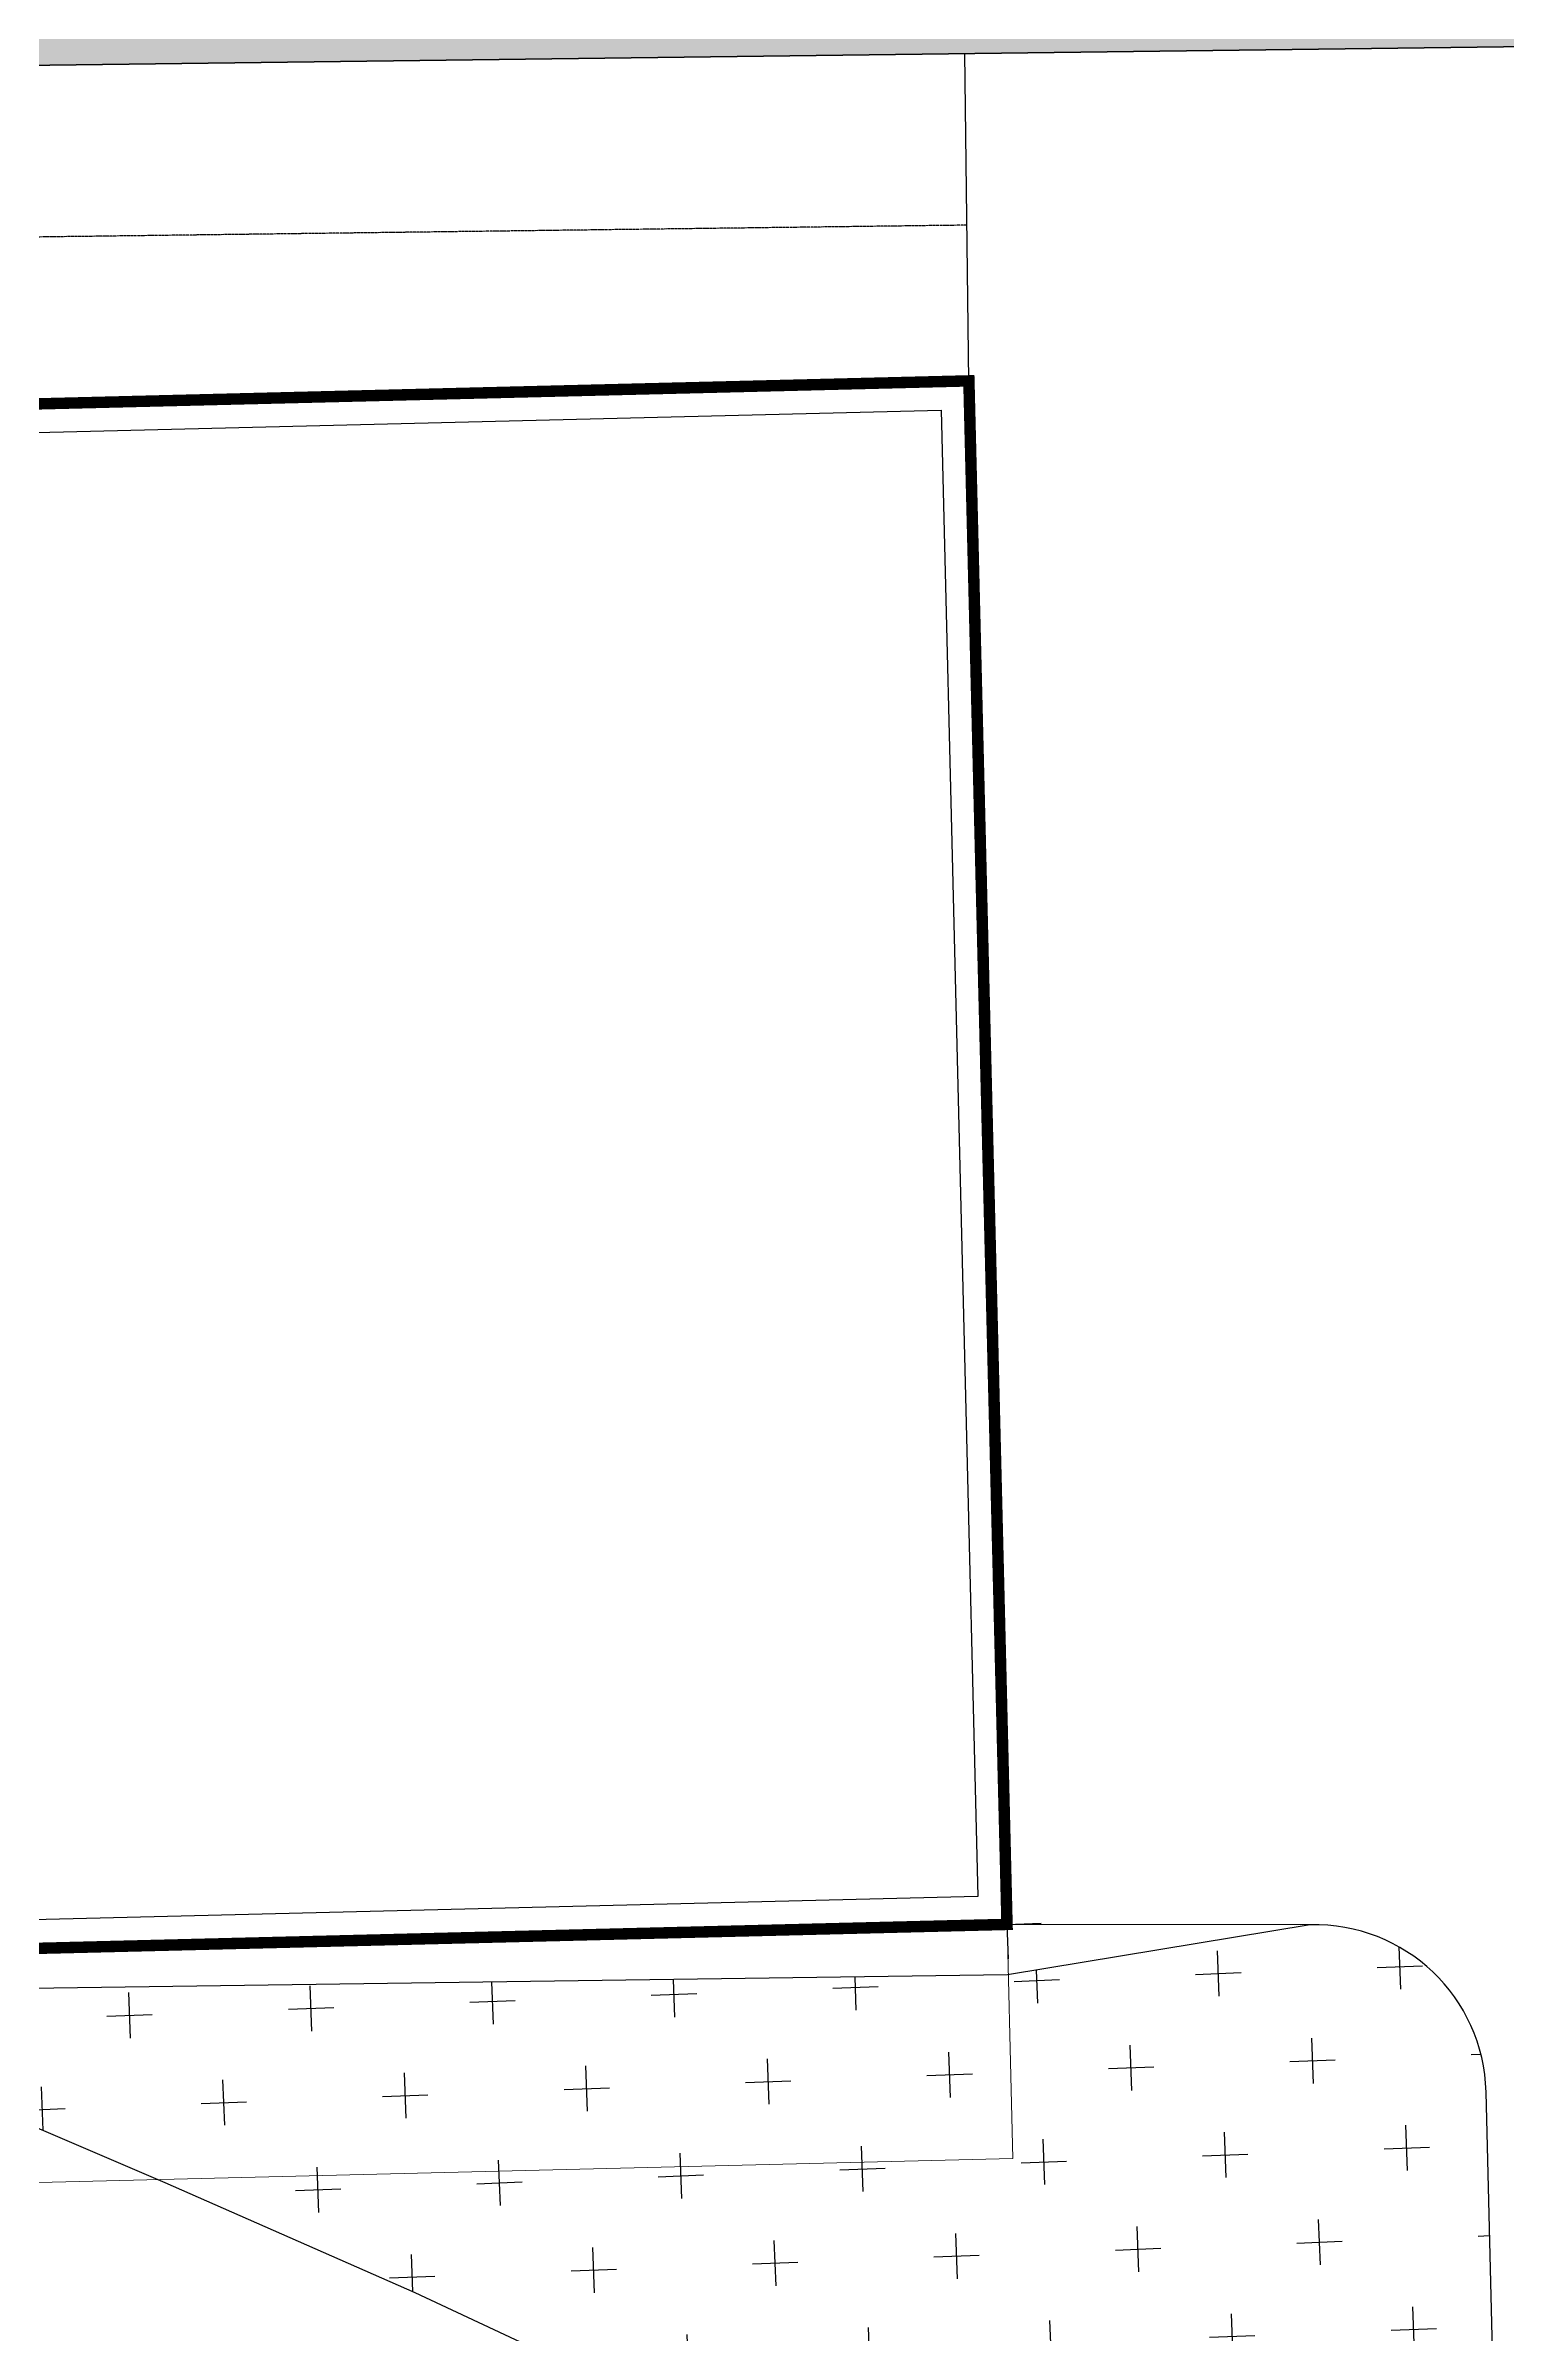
# Model space of a CAD drawing. Extents: x 60102 to 11003895, y 103457 to 3214550.
# Drawn here: x 10821250 to 10846804, y 3065848 to 3105867 of the extents above; entities that cross this region are included whole.
import ezdxf

# ---------------------------------------------------------------- set-up
doc = ezdxf.new("R2010")
doc.units = 0
doc.header["$LTSCALE"] = 10
doc.linetypes.add('ACAD_ISO04W100', pattern=[30.5, 24, -3, 0.5, -3])
doc.linetypes.add('CENTER', pattern=[50.8, 31.75, -6.35, 6.35, -6.35])
doc.layers.get('0').update_dxf_attribs({"linetype": 'CONTINUOUS', "lineweight": 0})
for name, color, linetype in [('0-中心线', 1, 'CENTER'), ('0-已建建筑', 7, 'CONTINUOUS'), ('0-已建道路', 132, 'CONTINUOUS'), ('0-标注', 7, 'CONTINUOUS'), ('0-绿化', 3, 'CONTINUOUS'), ('0-绿化线', 86, 'CONTINUOUS'), ('DIM_COOR', 3, 'CONTINUOUS')]:
    doc.layers.add(name, color=color, linetype=linetype)
doc.styles.add('-宋体', font='')
doc.styles.get('-宋体').set_extended_font_data('SimSun')
doc.dimstyles.new('ISO-25', dxfattribs={"dimtxt": 3, "dimasz": 1, "dimexe": 1.25, "dimexo": 0.625, "dimtad": 1, "dimdsep": 46, "dimtxsty": '-宋体', "dimblk": 'ARCHTICK', "dimcen": 2.5, "dimazin": 0, "dimtfac": 1, "dimtmove": 0, "dimatfit": 3, "dimfxl": 1, "dimarcsym": 0})

# ---------------------------------------------------------------- blocks, each defined once
blk = doc.blocks.new('_ARCHTICK')
at = {"color": 0, "linetype": 'ByBlock', "const_width": 0.15}
blk.add_lwpolyline([(-0.5, -0.5), (0.5, 0.5)], dxfattribs=at)

msp = doc.modelspace()

# ---------------------------------------------------------------- hatches: boundary and pattern name
at = {"layer": '0-绿化'}
h = msp.add_hatch(dxfattribs=at)
h.set_pattern_fill('CROSS', color=0, scale=999.999997, angle=2.2, style=0)
h.set_pattern_definition([(2.2, (-47029110, -103389911.3), (1525.389227, 1647.270533), [793.749997, -2381.24999]), (92.2, (-47028698.2, -103390292.6), (-1647.270522, 1525.38924), [793.750003, -2381.25001])])
edge = h.paths.add_edge_path()
edge.add_line((10701520.911, 3113316.845), (10703203.005, 3107892.535))
edge.add_line((10703203.005, 3107892.535), (10706766.711, 3104938.556))
edge.add_line((10706766.711, 3104938.556), (10710650.159, 3104112.307))
edge.add_line((10710650.159, 3104112.307), (10923804.81, 3106834.298))
edge.add_line((10923804.81, 3106834.298), (10928127.371, 3106087.683))
edge.add_line((10928127.371, 3106087.683), (10931911.084, 3103821.325))
edge.add_line((10931911.084, 3103821.325), (10934385.191, 3100774.509))
edge.add_line((10934385.191, 3100774.509), (10935626.328, 3097637.243))
edge.add_line((10935626.328, 3097637.243), (10935956.757, 3095010.572))
edge.add_line((10935956.757, 3095010.572), (10936618.621, 3049706.924))
edge.add_line((10936618.621, 3049706.924), (10937387.282, 2997093.113))
edge.add_line((10937387.282, 2997093.113), (10954096.29, 2997432.97))
edge.add_line((10954096.29, 2997432.97), (10956671.485, 2930398.751))
edge.add_line((10956671.485, 2930398.751), (10957402.473, 2927610.645))
edge.add_line((10957402.473, 2927610.645), (10958460.341, 2925656.605))
edge.add_line((10958460.341, 2925656.605), (10959956.402, 2924483.424))
edge.add_line((10959956.402, 2924483.424), (10953221.703, 3099792.596))
edge.add_arc((10933736.076, 3099044.034), 19500, 2.1999998, 91.4143181)
edge.add_line((10933254.777, 3118538.093), (10819682.758, 3115734.054))
edge.add_line((10819682.758, 3115734.054), (10701520.911, 3113316.845))
h = msp.add_hatch(dxfattribs=at)
h.set_pattern_fill('CROSS', color=0, scale=999.999997, angle=2.2, style=0)
h.set_pattern_definition([(2.2, (-47034699.4, -103395058.4), (1525.389227, 1647.270533), [793.749997, -2381.24999]), (92.2, (-47034287.5, -103395439.7), (-1647.270522, 1525.38924), [793.750003, -2381.25001])])
edge = h.paths.add_edge_path()
edge.add_line((10805863.855, 3081271.139), (10798971.999, 3081100.919))
edge.add_arc((10799315.416, 3077963.08), 3156.575, 96.2458026, 178.9610643)
edge.add_line((10796159.36, 3078020.315), (10796193.773, 3077124.523))
edge.add_arc((10803593.704, 3078858.606), 7600.396, 193.18859, 263.7929)
edge.add_line((10802771.929, 3071302.767), (10813847.177, 3071020.634))
edge.add_arc((10813337.858, 3051027.12), 20000, 66.6948841, 88.540752, ccw=False)
edge.add_line((10821250.409, 3069395.341), (10823330.483, 3068499.3))
edge.add_line((10823330.483, 3068499.3), (10827703.999, 3066578.85))
edge.add_line((10827703.999, 3066578.85), (10830651.93, 3065195.734))
edge.add_line((10830651.93, 3065195.734), (10833314.335, 3064029.553))
edge.add_line((10833314.335, 3064029.553), (10839105.709, 3060962.294))
edge.add_line((10839105.709, 3060962.294), (10842065.215, 3059135.947))
edge.add_arc((10843640.705, 3061688.951), 3000, 238.3207603, 1.4148491)
edge.add_line((10846639.79, 3061763.025), (10846434.268, 3070084.188))
edge.add_arc((10843435.182, 3070010.114), 3000, 1.4148488, 91.4148488)
edge.add_line((10843361.108, 3073009.2), (10838063.971, 3072131.87))
edge.add_line((10838063.971, 3072131.87), (10805954.945, 3071685.836))
edge.add_line((10805954.945, 3071685.836), (10805863.855, 3081271.139))

# ---------------------------------------------------------------- linework, layer by layer
at = {"color": 0, "lineweight": 50}
msp.add_line((10710650.159, 3104112.307), (10923804.81, 3106834.298), dxfattribs=at)
at = {"layer": '0-中心线', "color": 0, "linetype": 'ACAD_ISO04W100', "ltscale": 0.2}
msp.add_line((10837356.45, 3102730.105), (10696988.416, 3100937.601), dxfattribs=at)
at = {"layer": '0-已建建筑', "color": 0, "const_width": 200, "elevation": -43696.45}
msp.add_lwpolyline([(10837391.225, 3100006.942), (10838057.828, 3073017.673), (10838057.889, 3073015.173), (10807067.341, 3072249.744), (10806400.677, 3099241.513), (10837391.225, 3100006.942)], dxfattribs=at)
at = {"layer": '0-已建建筑', "color": 0, "elevation": -43696.45}
msp.add_lwpolyline([(10836903.723, 3099494.749), (10837545.696, 3073502.675), (10807554.843, 3072761.937), (10806912.87, 3098754.011)], close=True, dxfattribs=at)
at = {"layer": '0-已建道路', "color": 0, "linetype": 'Continuous', "elevation": -43696.45, "flags": 128}
msp.add_lwpolyline([(10837391.225, 3100006.942), (10837318.144, 3105729.861)], dxfattribs=at)
at = {"layer": '0-已建道路', "color": 0, "linetype": 'Continuous', "flags": 128}
for points in [[(10843361.108, 3073009.2), (10838057.889, 3073015.173)], [(10846639.79, 3061763.025), (10846434.268, 3070084.188)], [(10821250.409, 3069395.341), (10823330.483, 3068499.3)], [(10823330.483, 3068499.3), (10827703.999, 3066578.85)], [(10827703.999, 3066578.85), (10830651.93, 3065195.734)]]:
    msp.add_lwpolyline(points, dxfattribs=at)
msp.add_lwpolyline([(10846434.268, 3070084.188, 0.414213562), (10843361.108, 3073009.2)], format="xyb", dxfattribs=at)
at = {"layer": '0-绿化线', "color": 0, "linetype": 'Continuous', "elevation": -43696.45}
msp.add_lwpolyline([(10805863.855, 3081271.139), (10798971.999, 3081100.919, 0.377446037), (10796159.36, 3078020.315), (10796193.773, 3077124.523, 0.31820014), (10802771.929, 3071302.767), (10813847.177, 3071020.634, -0.095610329), (10821250.409, 3069395.341), (10823330.483, 3068499.3), (10827703.999, 3066578.85), (10830651.93, 3065195.734), (10833314.335, 3064029.553), (10839105.709, 3060962.294), (10842065.215, 3059135.947, 0.595493468), (10846639.79, 3061763.025), (10846434.268, 3070084.188, 0.414213562), (10843361.108, 3073009.2), (10838063.971, 3072131.87), (10805954.945, 3071685.836)], format="xyb", close=True, dxfattribs=at)
at = {"layer": 'DIM_COOR', "color": 0, "linetype": 'Continuous'}
for p, q in [((10838080.924, 3072415.539), (10838034.859, 3073614.655)), ((10837458.334, 3072992.065), (10838657.449, 3073038.13))]:
    msp.add_line(p, q, dxfattribs=at)

# ---------------------------------------------------------------- dimensions: what is measured, and where the dimension line sits
at = {"layer": '0-标注', "color": 0, "linetype": 'Continuous'}
msp.add_aligned_dim(p1=(10807043.73, 3073205.699, -43696.45), p2=(10838034.279, 3073971.128, -43696.45), distance=-5051.411, dimstyle='ISO-25', dxfattribs=at).render()

doc.saveas('drawing.dxf')
